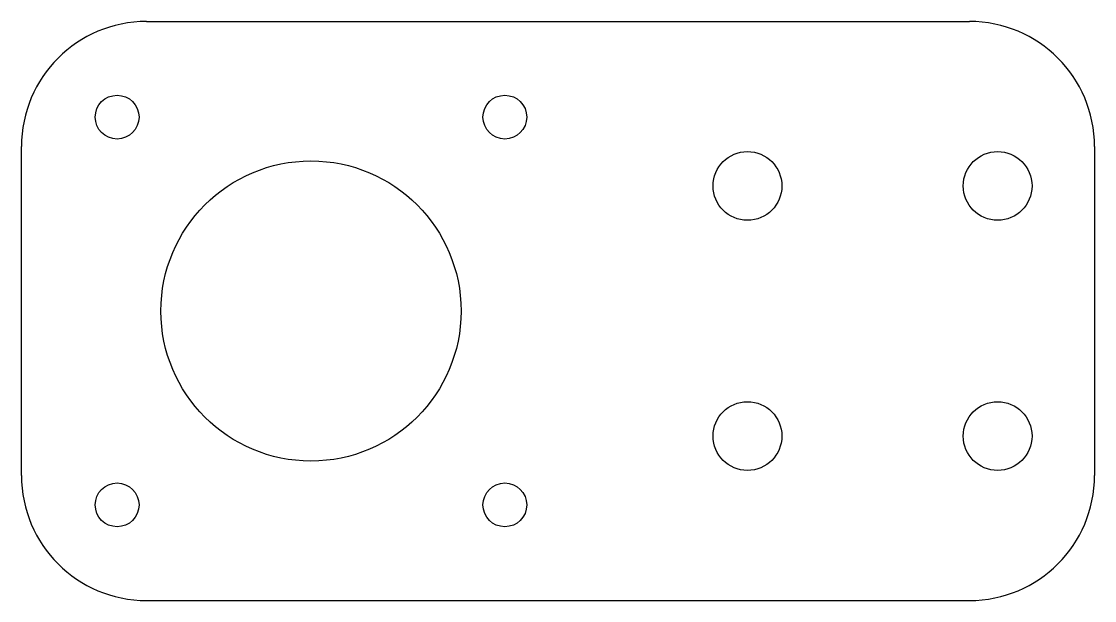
# Model space of a CAD drawing. Extents: x -179.6 to -93.8, y -23.1 to 23.2.
import ezdxf

# ---------------------------------------------------------------- set-up
doc = ezdxf.new("R2010")
doc.units = 0
doc.header["$MEASUREMENT"] = 0
doc.layers.add('VISIBLE', color=7, linetype='CONTINUOUS')

msp = doc.modelspace()

# ---------------------------------------------------------------- linework, layer by layer
at = {"layer": 'VISIBLE'}
for p, q in [((-169.6, 23.15), (-103.8, 23.15)), ((-179.6, -13.15), (-179.6, 13.15)), ((-93.8, 13.15), (-93.8, -13.15)), ((-169.6, -23.15), (-103.8, -23.15))]:
    msp.add_line(p, q, dxfattribs=at)
for centre, radius in [((-171.95, 15.5), 1.75), ((-140.95, 15.5), 1.75), ((-121.55, 10), 2.75), ((-101.55, 10), 2.75), ((-156.45, 0), 12), ((-121.55, -10), 2.75), ((-101.55, -10), 2.75), ((-171.95, -15.5), 1.75), ((-140.95, -15.5), 1.75)]:
    msp.add_circle(centre, radius, dxfattribs=at)
for centre, start, end in [((-169.6, 13.15), 90, 180), ((-103.8, 13.15), 0, 90), ((-169.6, -13.15), 180, 270), ((-103.8, -13.15), 270, 0)]:
    msp.add_arc(centre, 10, start, end, dxfattribs=at)

doc.saveas('drawing.dxf')
